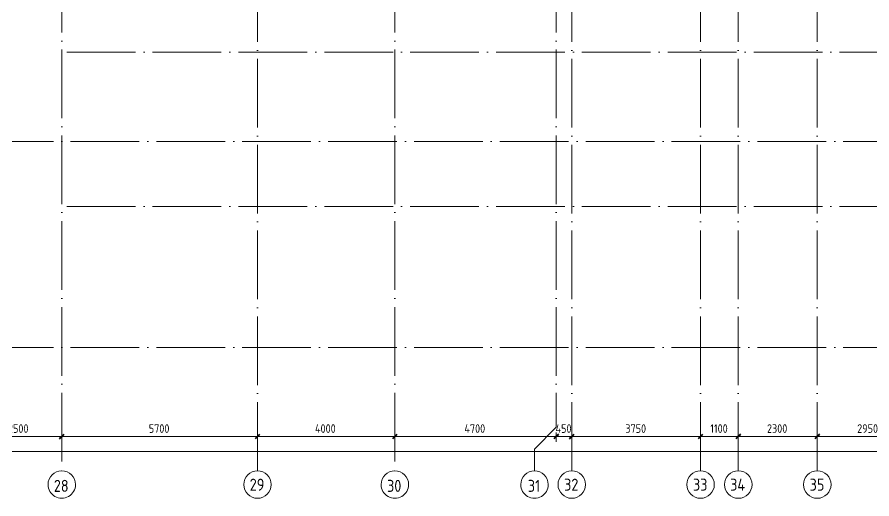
# Model space of a CAD drawing. Header units: millimetres. Extents: x -4370 to 196781, y -4577 to 61202.
# Drawn here: x 97900 to 122789, y -4391 to 9648 of the extents above; entities that cross this region are included whole.
import ezdxf

# ---------------------------------------------------------------- set-up
doc = ezdxf.new("R2010")
doc.units = ezdxf.units.MM
doc.linetypes.add('ADSK_Линия сетки', pattern=[2500, 2000, -250, 0, -250])
for name, color, linetype, lineweight in [('A-____-____-DIMS', 211, 'Continuous', 9), ('A-____-____-DIMS-100', 211, 'Continuous', 9), ('S-GRID-____-IDEN', 1, 'Continuous', 20), ('S-GRID-____-OTLN', 1, 'Continuous', 9)]:
    doc.layers.add(name, color=color, linetype=linetype, lineweight=lineweight)
doc.styles.add('GOST Common', font='GOST_Common.ttf', dxfattribs={"width": 0.9, "height": 350})
doc.styles.add('GOST Common_1', font='GOST_Common.ttf', dxfattribs={"width": 0.9, "height": 250})
doc.dimstyles.new('ADSK_Основной_2_5_мм_Округление_до_10_мм', dxfattribs={"dimscale": 304.8, "dimtxt": 0.824897, "dimasz": 0.463911, "dimexe": 0.492126, "dimexo": 0.001615, "dimgap": 0.098425, "dimtad": 1, "dimdec": 0, "dimlfac": 304.8, "dimrnd": 10, "dimdsep": 46, "dimtxsty": 'GOST Common_1', "dimblk1": 'OBLIQUE', "dimblk2": 'OBLIQUE', "dimsah": 1, "dimcen": 0.09, "dimdle": 0.492126, "dimazin": 2, "dimtfac": 1, "dimtdec": 4, "dimtix": 1, "dimtmove": 0, "dimatfit": 3, "dimfxl": 1, "dimtvp": 1, "dimtolj": 1, "dimtzin": 0, "dimlwd": 20, "dimlwe": 20, "dimarcsym": 2})

# ---------------------------------------------------------------- blocks, each defined once
blk = doc.blocks.new('Ось сетки - Круг_Ø8 мм-8258-О_АИ_ПП_0_000_Целиком')
at = {"layer": 'S-GRID-____-IDEN'}
for start, end in [(360, 180), (180, 360)]:
    blk.add_arc((0, 0), 4, start, end, dxfattribs=at)
blk = doc.blocks.new('DIMBLOCK35-О_АИ_ПП_0_000_Целиком')
at = {"layer": 'A-____-____-DIMS-100', "lineweight": 20}
for p, q in [((0, -3063), (0, -2863)), ((152750, -3063), (152750, -2863)), ((-150, -3013), (152900, -3013)), ((0, -3013), (0, -3063)), ((152750, -3013), (152750, -3063))]:
    blk.add_line(p, q, dxfattribs=at)
at = {"layer": 'A-____-____-DIMS-100', "lineweight": 40}
for p, q in [((0, -3013), (71, -2942)), ((152750, -3013), (152821, -2942)), ((0, -3013), (-71, -3084)), ((152750, -3013), (152679, -3084))]:
    blk.add_line(p, q, dxfattribs=at)
at = {"layer": 'A-____-____-DIMS-100', "color": 0, "lineweight": 20, "insert": (75925, -2656), "char_height": 250, "width": 1079.01, "attachment_point": 1, "line_spacing_factor": 1.022761, "style": 'GOST Common_1'}
blk.add_mtext('152750', dxfattribs=at)
blk = doc.blocks.new('_Oblique')
at = {"color": 0, "linetype": 'ByBlock', "lineweight": -2}
blk.add_line((-0.5, -0.5), (0.5, 0.5), dxfattribs=at)
blk = doc.blocks.new('DIMBLOCK44-О_АИ_ПП_0_000_Целиком')
at = {"layer": 'A-____-____-DIMS-100', "lineweight": 40}
for p, q in [((121200, -2573), (121129, -2643)), ((121200, -2573), (121271, -2502)), ((124150, -2573), (124079, -2643)), ((124150, -2573), (124221, -2502))]:
    blk.add_line(p, q, dxfattribs=at)
at = {"layer": 'A-____-____-DIMS-100', "lineweight": 20}
for p, q in [((121200, -2523), (121200, -2723)), ((121200, -2573), (121200, -2523)), ((124150, -2573), (121200, -2573)), ((124150, -2523), (124150, -2723)), ((124150, -2573), (124150, -2523))]:
    blk.add_line(p, q, dxfattribs=at)
at = {"layer": 'A-____-____-DIMS-100', "color": 0, "lineweight": 20, "insert": (122360, -2216), "char_height": 250, "width": 756.84, "attachment_point": 1, "line_spacing_factor": 1.022761, "style": 'GOST Common_1'}
blk.add_mtext('2950', dxfattribs=at)
blk = doc.blocks.new('DIMBLOCK45-О_АИ_ПП_0_000_Целиком')
at = {"layer": 'A-____-____-DIMS-100', "lineweight": 40}
for p, q in [((118900, -2573), (118829, -2643)), ((118900, -2573), (118971, -2502)), ((121200, -2573), (121129, -2643)), ((121200, -2573), (121271, -2502))]:
    blk.add_line(p, q, dxfattribs=at)
at = {"layer": 'A-____-____-DIMS-100', "lineweight": 20}
for p, q in [((118900, -2523), (118900, -2723)), ((118900, -2573), (118900, -2523)), ((121200, -2573), (118900, -2573)), ((121200, -2523), (121200, -2723)), ((121200, -2573), (121200, -2523))]:
    blk.add_line(p, q, dxfattribs=at)
at = {"layer": 'A-____-____-DIMS-100', "color": 0, "lineweight": 20, "insert": (119735, -2216), "char_height": 250, "width": 756.84, "attachment_point": 1, "line_spacing_factor": 1.022761, "style": 'GOST Common_1'}
blk.add_mtext('2300', dxfattribs=at)
blk = doc.blocks.new('DIMBLOCK46-О_АИ_ПП_0_000_Целиком')
at = {"layer": 'A-____-____-DIMS-100', "lineweight": 40}
for p, q in [((117800, -2573), (117729, -2643)), ((117800, -2573), (117871, -2502)), ((118900, -2573), (118829, -2643)), ((118900, -2573), (118971, -2502))]:
    blk.add_line(p, q, dxfattribs=at)
at = {"layer": 'A-____-____-DIMS-100', "lineweight": 20}
for p, q in [((117800, -2523), (117800, -2723)), ((117800, -2573), (117800, -2523)), ((118900, -2573), (117800, -2573)), ((118900, -2523), (118900, -2723)), ((118900, -2573), (118900, -2523))]:
    blk.add_line(p, q, dxfattribs=at)
at = {"layer": 'A-____-____-DIMS-100', "color": 0, "lineweight": 20, "insert": (118082, -2216), "char_height": 250, "width": 644.34, "attachment_point": 1, "line_spacing_factor": 1.022761, "style": 'GOST Common_1'}
blk.add_mtext('1100', dxfattribs=at)
blk = doc.blocks.new('DIMBLOCK47-О_АИ_ПП_0_000_Целиком')
at = {"layer": 'A-____-____-DIMS-100', "lineweight": 40}
for p, q in [((114050, -2573), (113979, -2643)), ((114050, -2573), (114121, -2502)), ((117800, -2573), (117729, -2643)), ((117800, -2573), (117871, -2502))]:
    blk.add_line(p, q, dxfattribs=at)
at = {"layer": 'A-____-____-DIMS-100', "lineweight": 20}
for p, q in [((114050, -2523), (114050, -2723)), ((114050, -2573), (114050, -2523)), ((117800, -2573), (114050, -2573)), ((117800, -2523), (117800, -2723)), ((117800, -2573), (117800, -2523))]:
    blk.add_line(p, q, dxfattribs=at)
at = {"layer": 'A-____-____-DIMS-100', "color": 0, "lineweight": 20, "insert": (115610, -2216), "char_height": 250, "width": 756.84, "attachment_point": 1, "line_spacing_factor": 1.022761, "style": 'GOST Common_1'}
blk.add_mtext('3750', dxfattribs=at)
blk = doc.blocks.new('DIMBLOCK48-О_АИ_ПП_0_000_Целиком')
at = {"layer": 'A-____-____-DIMS-100', "lineweight": 20}
for p, q in [((113600, -2453), (113600, -2723)), ((113600, -2573), (113600, -2453)), ((114050, -2573), (113600, -2573)), ((114050, -2523), (114050, -2723)), ((114050, -2573), (114050, -2523))]:
    blk.add_line(p, q, dxfattribs=at)
at = {"layer": 'A-____-____-DIMS-100', "lineweight": 40}
for p, q in [((113600, -2573), (113529, -2643)), ((113600, -2573), (113671, -2502)), ((114050, -2573), (113979, -2643)), ((114050, -2573), (114121, -2502))]:
    blk.add_line(p, q, dxfattribs=at)
at = {"layer": 'A-____-____-DIMS-100', "color": 0, "lineweight": 20, "insert": (113578, -2216), "char_height": 250, "width": 593.2, "attachment_point": 1, "line_spacing_factor": 1.022761, "style": 'GOST Common_1'}
blk.add_mtext('450', dxfattribs=at)
blk = doc.blocks.new('DIMBLOCK49-О_АИ_ПП_0_000_Целиком')
at = {"layer": 'A-____-____-DIMS-100', "lineweight": 20}
for p, q in [((113600, -2453), (113600, -2723)), ((113600, -2573), (113600, -2453)), ((108900, -2523), (108900, -2723)), ((108900, -2573), (108900, -2523)), ((113600, -2573), (108900, -2573))]:
    blk.add_line(p, q, dxfattribs=at)
at = {"layer": 'A-____-____-DIMS-100', "lineweight": 40}
for p, q in [((108900, -2573), (108829, -2643)), ((108900, -2573), (108971, -2502)), ((113600, -2573), (113529, -2643)), ((113600, -2573), (113671, -2502))]:
    blk.add_line(p, q, dxfattribs=at)
at = {"layer": 'A-____-____-DIMS-100', "color": 0, "lineweight": 20, "insert": (110924, -2216), "char_height": 250, "width": 782.41, "attachment_point": 1, "line_spacing_factor": 1.022761, "style": 'GOST Common_1'}
blk.add_mtext('4700', dxfattribs=at)
blk = doc.blocks.new('DIMBLOCK50-О_АИ_ПП_0_000_Целиком')
at = {"layer": 'A-____-____-DIMS-100', "lineweight": 40}
for p, q in [((104900, -2573), (104829, -2643)), ((104900, -2573), (104971, -2502)), ((108900, -2573), (108829, -2643)), ((108900, -2573), (108971, -2502))]:
    blk.add_line(p, q, dxfattribs=at)
at = {"layer": 'A-____-____-DIMS-100', "lineweight": 20}
for p, q in [((104900, -2523), (104900, -2723)), ((104900, -2573), (104900, -2523)), ((108900, -2573), (104900, -2573)), ((108900, -2523), (108900, -2723)), ((108900, -2573), (108900, -2523))]:
    blk.add_line(p, q, dxfattribs=at)
at = {"layer": 'A-____-____-DIMS-100', "color": 0, "lineweight": 20, "insert": (106574, -2216), "char_height": 250, "width": 782.41, "attachment_point": 1, "line_spacing_factor": 1.022761, "style": 'GOST Common_1'}
blk.add_mtext('4000', dxfattribs=at)
blk = doc.blocks.new('DIMBLOCK51-О_АИ_ПП_0_000_Целиком')
at = {"layer": 'A-____-____-DIMS-100', "lineweight": 40}
for p, q in [((99200, -2573), (99129, -2643)), ((99200, -2573), (99271, -2502)), ((104900, -2573), (104829, -2643)), ((104900, -2573), (104971, -2502))]:
    blk.add_line(p, q, dxfattribs=at)
at = {"layer": 'A-____-____-DIMS-100', "lineweight": 20}
for p, q in [((99200, -2523), (99200, -2723)), ((99200, -2573), (99200, -2523)), ((104900, -2573), (99200, -2573)), ((104900, -2523), (104900, -2723)), ((104900, -2573), (104900, -2523))]:
    blk.add_line(p, q, dxfattribs=at)
at = {"layer": 'A-____-____-DIMS-100', "color": 0, "lineweight": 20, "insert": (101735, -2216), "char_height": 250, "width": 756.84, "attachment_point": 1, "line_spacing_factor": 1.022761, "style": 'GOST Common_1'}
blk.add_mtext('5700', dxfattribs=at)
blk = doc.blocks.new('DIMBLOCK52-О_АИ_ПП_0_000_Целиком')
at = {"layer": 'A-____-____-DIMS-100', "lineweight": 40}
for p, q in [((96700, -2573), (96629, -2643)), ((96700, -2573), (96771, -2502)), ((99200, -2573), (99129, -2643)), ((99200, -2573), (99271, -2502))]:
    blk.add_line(p, q, dxfattribs=at)
at = {"layer": 'A-____-____-DIMS-100', "lineweight": 20}
for p, q in [((96700, -2523), (96700, -2723)), ((96700, -2573), (96700, -2523)), ((99200, -2573), (96700, -2573)), ((99200, -2523), (99200, -2723)), ((99200, -2573), (99200, -2523))]:
    blk.add_line(p, q, dxfattribs=at)
at = {"layer": 'A-____-____-DIMS-100', "color": 0, "lineweight": 20, "insert": (97635, -2216), "char_height": 250, "width": 756.84, "attachment_point": 1, "line_spacing_factor": 1.022761, "style": 'GOST Common_1'}
blk.add_mtext('2500', dxfattribs=at)

msp = doc.modelspace()

# ---------------------------------------------------------------- linework, layer by layer
at = {"layer": 'S-GRID-____-OTLN', "linetype": 'ADSK_Линия сетки'}
for p, q in [((99200.000667, 61202.00513), (99200.000667, -3572.657751)), ((104900.000586, -3572.657751), (104900.000586, 61202.00513)), ((108900.000848, 61202.00513), (108900.000848, -3572.657751)), ((113600.000586, 61202.00513), (113600.000586, -2302.657751)), ((114050.000586, -3572.657751), (114050.000586, 61202.00513)), ((117800.000586, -3572.657751), (117800.000586, 61202.00513)), ((118900.001, -3572.657751), (118900.001, 61202.00513)), ((121200.001, -3572.657751), (121200.001, 61202.00513)), ((156348.554077, 8625.060253), (99320, 8625.060253)), ((-3047.723308, 6025.000586), (156348.554077, 6025.000586)), ((156348.554077, 4125.11992), (99320, 4125.11992)), ((-3047.723308, 25.000586), (156348.554077, 25.000586))]:
    msp.add_line(p, q, dxfattribs=at)
at = {"layer": 'S-GRID-____-OTLN'}
for p, q in [((113600.000586, -2302.657751), (112965.000586, -2937.657751)), ((112965.000586, -2937.657751), (112965.000586, -3572.657751))]:
    msp.add_line(p, q, dxfattribs=at)

# ---------------------------------------------------------------- block references
at = {"layer": 'S-GRID-____-IDEN', "xscale": 99.99999999999993, "yscale": 99.99999999999993, "zscale": 99.99999999999993, "rotation": 180}
for p in [(99200.000667, -3972.657751), (108900.000848, -3972.657751), (112965.000586, -3972.657751)]:
    msp.add_blockref('Ось сетки - Круг_Ø8 мм-8258-О_АИ_ПП_0_000_Целиком', p, dxfattribs=at)
at = {"layer": 'S-GRID-____-IDEN', "xscale": 99.99999999999993, "yscale": 99.99999999999993, "zscale": 99.99999999999993}
for p in [(104900.000586, -3972.657751), (114050.000586, -3972.657751), (117800.000586, -3972.657751), (118900.001, -3972.657751), (121200.001, -3972.657751)]:
    msp.add_blockref('Ось сетки - Круг_Ø8 мм-8258-О_АИ_ПП_0_000_Целиком', p, dxfattribs=at)

# ---------------------------------------------------------------- texts
at = {"layer": 'S-GRID-____-IDEN', "lineweight": 9, "char_height": 350, "attachment_point": 1, "style": 'GOST Common'}
for s, insert, width in [('28', (98968.63133, -3835.378608), 548.35425), ('29', (104673.269923, -3800.124393), 548.35425), ('30', (108671.331511, -3835.378608), 541.1390625), ('31', (112771.881249, -3835.378608), 454.5568125), ('32', (113825.969923, -3800.124393), 541.1390625), ('33', (117579.119923, -3800.124393), 533.923875), ('34', (118661.120337, -3800.124393), 577.215), ('35', (120975.970337, -3800.124393), 541.1390625)]:
    msp.add_mtext(s, dxfattribs=dict(at, insert=insert, width=width))

# ---------------------------------------------------------------- dimensions: what is measured, and where the dimension line sits
at = {"layer": 'A-____-____-DIMS', "lineweight": 20}
for base, p1, p2, override, picture, middle in [((96700.000334, -2572.657751), (99200.000667, -2672.642649), (96700.000334, -2672.642649), {"dimpost": '<>', "dimfxl": 2500.000333}, 'DIMBLOCK52-О_АИ_ПП_0_000_Целиком', (97950.0005, -2417.657751)), ((99200.000667, -2572.657751), (104900.000586, -2672.642649), (99200.000667, -2672.642649), {"dimpost": '<>', "dimfxl": 5699.999919}, 'DIMBLOCK51-О_АИ_ПП_0_000_Целиком', (102050.000626, -2417.657751)), ((104900.000586, -2572.657751), (108900.000848, -2672.642649), (104900.000586, -2672.642649), {"dimpost": '<>', "dimfxl": 4000.000262}, 'DIMBLOCK50-О_АИ_ПП_0_000_Целиком', (106900.000717, -2417.657751)), ((108900.000848, -2572.657751), (113600.000586, -2302.657751), (108900.000848, -2672.642649), {"dimpost": '<>', "dimfxl": 4714.539889}, 'DIMBLOCK49-О_АИ_ПП_0_000_Целиком', (111250.000717, -2417.657751)), ((113600.000586, -2572.657751), (114050.000586, -2672.642649), (113600.000586, -2302.657751), {"dimpost": '<>', "dimfxl": 582.570876}, 'DIMBLOCK48-О_АИ_ПП_0_000_Целиком', (113825.000586, -2417.657751)), ((114050.000586, -2572.657751), (117800.000586, -2672.642649), (114050.000586, -2672.642649), {"dimpost": '<>', "dimfxl": 3750}, 'DIMBLOCK47-О_АИ_ПП_0_000_Целиком', (115925.000586, -2417.657751)), ((117800.000586, -2572.657751), (118900.001, -2672.642649), (117800.000586, -2672.642649), {"dimpost": '<>', "dimfxl": 1100.000414}, 'DIMBLOCK46-О_АИ_ПП_0_000_Целиком', (118350.000793, -2417.657751)), ((118900.001, -2572.657751), (121200.001, -2672.642649), (118900.001, -2672.642649), {"dimpost": '<>', "dimfxl": 2300}, 'DIMBLOCK45-О_АИ_ПП_0_000_Целиком', (120050.001, -2417.657751)), ((121200.001, -2572.657751), (124150.000505, -2672.642649), (121200.001, -2672.642649), {"dimpost": '<>', "dimfxl": 2949.999505}, 'DIMBLOCK44-О_АИ_ПП_0_000_Целиком', (122675.000752, -2417.657751)), ((152750.001, -3013.152518), (0, -2913.167619), (152750.001, -2913.167619), {"dimpost": '<>', "dimfxl": 152750.001}, 'DIMBLOCK35-О_АИ_ПП_0_000_Целиком', (76375.0005, -2858.152518))]:
    dim = msp.add_linear_dim(base=base, p1=p1, p2=p2, dimstyle='ADSK_Основной_2_5_мм_Округление_до_10_мм', override=override, dxfattribs=at)
    dim.commit()
    dim.dimension.update_dxf_attribs({"geometry": picture, "text_midpoint": middle})

doc.saveas('drawing.dxf')
